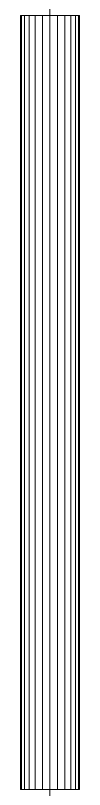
# Model space of a CAD drawing. Header units: inches. Extents: x -3325 to -59, y 5 to 733.
# Drawn here: x -1819.39 to -1816.52, y 339.34 to 376.75 of the extents above; entities that cross this region are included whole.
import ezdxf

# ---------------------------------------------------------------- set-up
doc = ezdxf.new("R2010")
doc.units = ezdxf.units.IN
doc.header["$MEASUREMENT"] = 0
doc.layers.add('P-PIPE', color=10, linetype='Continuous', lineweight=9)

msp = doc.modelspace()

# ---------------------------------------------------------------- linework, layer by layer
at = {"layer": 'P-PIPE', "color": 1}
for p, q in [((-1817.953, 382.735, 1076), (-1817.953, 376.751, 1076)), ((-1817.953, 339.344, 1076), (-1817.953, 376.751, 1076)), ((-1817.953, 339.344, 1076), (-1817.953, 376.751, 1076)), ((-1817.953, 339.344, 1076), (-1817.953, 333.359, 1076))]:
    msp.add_line(p, q, dxfattribs=at)

# ---------------------------------------------------------------- meshes
mesh = msp.add_polyface(dxfattribs=at)
corners = [(-1816.515, 376.751, 1076), (-1816.564, 376.751, 1075.628), (-1816.708, 376.751, 1075.281), (-1816.937, 376.751, 1074.984), (-1817.234, 376.751, 1074.755), (-1817.581, 376.751, 1074.611), (-1817.953, 376.751, 1074.562), (-1818.325, 376.751, 1074.611), (-1818.672, 376.751, 1074.755), (-1818.969, 376.751, 1074.984), (-1819.198, 376.751, 1075.281), (-1819.341, 376.751, 1075.628), (-1819.39, 376.751, 1076), (-1819.341, 376.751, 1076.372), (-1819.198, 376.751, 1076.719), (-1818.969, 376.751, 1077.016), (-1818.672, 376.751, 1077.245), (-1818.325, 376.751, 1077.389), (-1817.953, 376.751, 1077.438), (-1817.581, 376.751, 1077.389), (-1817.234, 376.751, 1077.245), (-1816.937, 376.751, 1077.016), (-1816.708, 376.751, 1076.719), (-1816.564, 376.751, 1076.372)]
mesh.append_faces([[corners[k] for k in face] for face in [(10, 7, 8, 9), (21, 19, 20)]], dxfattribs={"vtx0": -1, "color": 1})
mesh.append_faces([[corners[k] for k in face] for face in [(17, 21, 15, 16)]], dxfattribs={"vtx0": -1, "vtx1": -1, "color": 1})
mesh.append_faces([[corners[k] for k in face] for face in [(0, 3, 21)]], dxfattribs={"vtx0": -1, "vtx1": -1, "vtx2": -1, "color": 1})
mesh.append_faces([[corners[k] for k in face] for face in [(3, 7, 10, 12), (3, 12, 15, 21)]], dxfattribs={"vtx0": -1, "vtx1": -1, "vtx2": -1, "vtx3": -1, "color": 1})
mesh.append_faces([[corners[k] for k in face] for face in [(10, 11, 12), (5, 6, 7), (1, 2, 3, 0), (13, 14, 15, 12)]], dxfattribs={"vtx2": -1, "color": 1})
mesh.append_faces([[corners[k] for k in face] for face in [(3, 4, 5, 7), (17, 18, 19, 21)]], dxfattribs={"vtx2": -1, "vtx3": -1, "color": 1})
mesh.append_faces([[corners[k] for k in face] for face in [(21, 22, 23, 0)]], dxfattribs={"vtx3": -1, "color": 1})
mesh = msp.add_polyface(dxfattribs=at)
corners = [(-1819.39, 339.344, 1076), (-1819.341, 339.344, 1076.372), (-1819.198, 339.344, 1076.719), (-1818.969, 339.344, 1077.016), (-1818.672, 339.344, 1077.245), (-1818.325, 339.344, 1077.389), (-1817.953, 339.344, 1077.438), (-1817.953, 376.751, 1077.438), (-1818.325, 376.751, 1077.389), (-1818.672, 376.751, 1077.245), (-1818.969, 376.751, 1077.016), (-1819.198, 376.751, 1076.719), (-1819.341, 376.751, 1076.372), (-1819.39, 376.751, 1076)]
mesh.append_faces([[corners[k] for k in face] for face in [(7, 8, 5, 6)]], dxfattribs={"vtx1": -1, "color": 1})
mesh.append_faces([[corners[k] for k in face] for face in [(8, 9, 4, 5), (3, 4, 9, 10), (11, 12, 1, 2), (2, 3, 10, 11)]], dxfattribs={"vtx1": -1, "vtx3": -1, "color": 1})
mesh.append_faces([[corners[k] for k in face] for face in [(12, 13, 0, 1)]], dxfattribs={"vtx3": -1, "color": 1})
mesh = msp.add_polyface(dxfattribs=at)
corners = [(-1817.953, 339.344, 1074.562), (-1818.325, 339.344, 1074.611), (-1818.672, 339.344, 1074.755), (-1818.969, 339.344, 1074.984), (-1819.198, 339.344, 1075.281), (-1819.341, 339.344, 1075.628), (-1819.39, 339.344, 1076), (-1819.39, 376.751, 1076), (-1819.341, 376.751, 1075.628), (-1819.198, 376.751, 1075.281), (-1818.969, 376.751, 1074.984), (-1818.672, 376.751, 1074.755), (-1818.325, 376.751, 1074.611), (-1817.953, 376.751, 1074.562)]
mesh.append_faces([[corners[k] for k in face] for face in [(7, 8, 5, 6)]], dxfattribs={"vtx1": -1, "color": 1})
mesh.append_faces([[corners[k] for k in face] for face in [(8, 9, 4, 5), (3, 4, 9, 10), (11, 12, 1, 2), (2, 3, 10, 11)]], dxfattribs={"vtx1": -1, "vtx3": -1, "color": 1})
mesh.append_faces([[corners[k] for k in face] for face in [(12, 13, 0, 1)]], dxfattribs={"vtx3": -1, "color": 1})
mesh = msp.add_polyface(dxfattribs=at)
corners = [(-1817.953, 339.344, 1077.438), (-1817.581, 339.344, 1077.389), (-1817.234, 339.344, 1077.245), (-1816.937, 339.344, 1077.016), (-1816.708, 339.344, 1076.719), (-1816.564, 339.344, 1076.372), (-1816.515, 339.344, 1076), (-1816.515, 376.751, 1076), (-1816.564, 376.751, 1076.372), (-1816.708, 376.751, 1076.719), (-1816.937, 376.751, 1077.016), (-1817.234, 376.751, 1077.245), (-1817.581, 376.751, 1077.389), (-1817.953, 376.751, 1077.438)]
mesh.append_faces([[corners[k] for k in face] for face in [(8, 9, 4, 5), (3, 4, 9, 10), (11, 12, 1, 2), (2, 3, 10, 11)]], dxfattribs={"vtx1": -1, "vtx3": -1, "color": 1})
mesh.append_faces([[corners[k] for k in face] for face in [(6, 7, 8, 5)]], dxfattribs={"vtx2": -1, "color": 1})
mesh.append_faces([[corners[k] for k in face] for face in [(12, 13, 0, 1)]], dxfattribs={"vtx3": -1, "color": 1})
mesh = msp.add_polyface(dxfattribs=at)
corners = [(-1816.515, 339.344, 1076), (-1816.564, 339.344, 1075.628), (-1816.708, 339.344, 1075.281), (-1816.937, 339.344, 1074.984), (-1817.234, 339.344, 1074.755), (-1817.581, 339.344, 1074.611), (-1817.953, 339.344, 1074.562), (-1817.953, 376.751, 1074.562), (-1817.581, 376.751, 1074.611), (-1817.234, 376.751, 1074.755), (-1816.937, 376.751, 1074.984), (-1816.708, 376.751, 1075.281), (-1816.564, 376.751, 1075.628), (-1816.515, 376.751, 1076)]
mesh.append_faces([[corners[k] for k in face] for face in [(7, 8, 5, 6)]], dxfattribs={"vtx1": -1, "color": 1})
mesh.append_faces([[corners[k] for k in face] for face in [(8, 9, 4, 5), (3, 4, 9, 10), (11, 12, 1, 2), (2, 3, 10, 11)]], dxfattribs={"vtx1": -1, "vtx3": -1, "color": 1})
mesh.append_faces([[corners[k] for k in face] for face in [(12, 13, 0, 1)]], dxfattribs={"vtx3": -1, "color": 1})
mesh = msp.add_polyface(dxfattribs=at)
corners = [(-1816.515, 339.344, 1076), (-1816.564, 339.344, 1076.372), (-1816.708, 339.344, 1076.719), (-1816.937, 339.344, 1077.016), (-1817.234, 339.344, 1077.245), (-1817.581, 339.344, 1077.389), (-1817.953, 339.344, 1077.438), (-1818.325, 339.344, 1077.389), (-1818.672, 339.344, 1077.245), (-1818.969, 339.344, 1077.016), (-1819.198, 339.344, 1076.719), (-1819.341, 339.344, 1076.372), (-1819.39, 339.344, 1076), (-1819.341, 339.344, 1075.628), (-1819.198, 339.344, 1075.281), (-1818.969, 339.344, 1074.984), (-1818.672, 339.344, 1074.755), (-1818.325, 339.344, 1074.611), (-1817.953, 339.344, 1074.562), (-1817.581, 339.344, 1074.611), (-1817.234, 339.344, 1074.755), (-1816.937, 339.344, 1074.984), (-1816.708, 339.344, 1075.281), (-1816.564, 339.344, 1075.628)]
mesh.append_faces([[corners[k] for k in face] for face in [(9, 3, 7, 8)]], dxfattribs={"vtx0": -1, "vtx1": -1, "color": 1})
mesh.append_faces([[corners[k] for k in face] for face in [(21, 14, 17), (3, 21, 0)]], dxfattribs={"vtx0": -1, "vtx1": -1, "vtx2": -1, "color": 1})
mesh.append_faces([[corners[k] for k in face] for face in [(9, 12, 21, 3)]], dxfattribs={"vtx0": -1, "vtx1": -1, "vtx2": -1, "vtx3": -1, "color": 1})
mesh.append_faces([[corners[k] for k in face] for face in [(16, 17, 14, 15), (20, 21, 19), (6, 7, 5)]], dxfattribs={"vtx1": -1, "color": 1})
mesh.append_faces([[corners[k] for k in face] for face in [(1, 2, 3, 0)]], dxfattribs={"vtx2": -1, "color": 1})
mesh.append_faces([[corners[k] for k in face] for face in [(12, 13, 14, 21), (17, 18, 19, 21), (3, 4, 5, 7)]], dxfattribs={"vtx2": -1, "vtx3": -1, "color": 1})
mesh.append_faces([[corners[k] for k in face] for face in [(21, 22, 23, 0), (9, 10, 11, 12)]], dxfattribs={"vtx3": -1, "color": 1})

doc.saveas('drawing.dxf')
